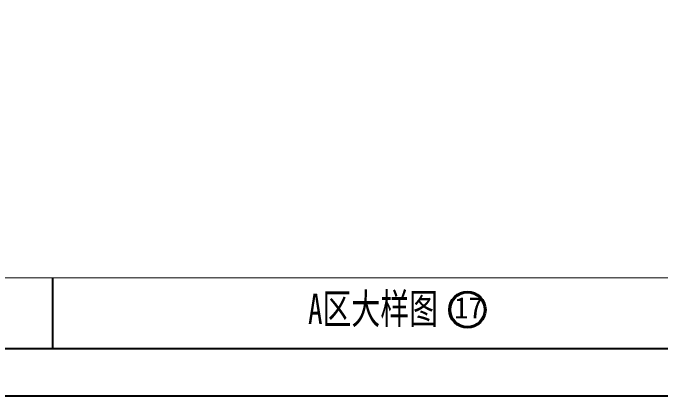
# Model space of a CAD drawing. Extents: x -5183 to -983, y 75 to 2992.
# Drawn here: x -3042 to -1673, y 75 to 884 of the extents above; entities that cross this region are included whole.
import ezdxf

# ---------------------------------------------------------------- set-up
doc = ezdxf.new("R2010")
doc.units = 0
doc.header["$MEASUREMENT"] = 0
doc.layers.add('TK', color=1, linetype='CONTINUOUS')
doc.styles.get("Standard").update_dxf_attribs({"font": 'simsun.ttf'})
doc.styles.add('STYLE1', font='simsun.ttf', dxfattribs={"width": 0.7})

msp = doc.modelspace()

# ---------------------------------------------------------------- hatches: boundary and pattern name
at = {"layer": 'TK', "linetype": 'CONTINUOUS'}
h = msp.add_hatch(color=256, dxfattribs=at)
edge = h.paths.add_edge_path(flags=16)
edge.add_arc((-2080.6, 257.1), 36.2, 0, 360)
edge = h.paths.add_edge_path()
edge.add_arc((-2080.6, 257.1), 38.6, 0, 360)

# ---------------------------------------------------------------- linework, layer by layer
for p, q in [((-2957.7, 174.6), (-2957.7, 324.6)), ((-1082.7, 174.6), (-4932.7, 174.6)), ((-982.7, 74.6), (-5182.7, 74.6))]:
    msp.add_line(p, q, dxfattribs=at)
at = {"layer": 'TK', "linetype": 'CONTINUOUS', "const_width": 2.5}
for points in [[(-4932.7, 2924.6), (-4932.7, 174.6), (-1082.7, 174.6), (-1082.7, 2924.6), (-4932.7, 2924.6)], [(-4932.7, 324.6), (-1082.7, 324.6)]]:
    msp.add_lwpolyline(points, dxfattribs=at)
at = {"layer": 'TK', "linetype": 'CONTINUOUS'}
for radius in [38.6, 36.2]:
    msp.add_circle((-2080.6, 257.1), radius, dxfattribs=at)

# ---------------------------------------------------------------- texts
at = {"layer": 'TK', "linetype": 'CONTINUOUS', "style": 'STYLE1', "width": 0.7}
msp.add_text('A区大样图', height=64, dxfattribs=at).set_placement((-2417.8, 227.2))
at = {"layer": 'TK', "linetype": 'CONTINUOUS'}
msp.add_text('17', height=44.86, dxfattribs=at).set_placement((-2108.8, 238.7))

doc.saveas('drawing.dxf')
